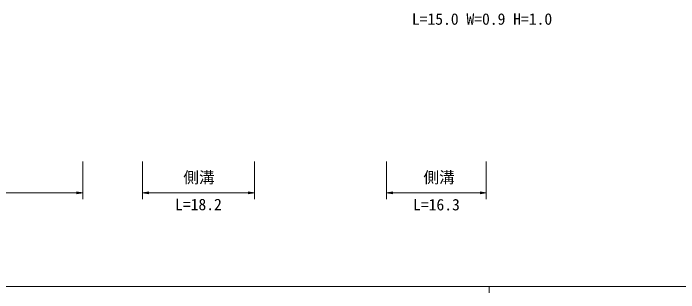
# Model space of a CAD drawing. Units: millimetres, scale not verified. Extents: x 40000 to 680000, y 20000 to 380000.
# Drawn here: x 191896 to 298331, y 204000 to 248735 of the extents above; entities that cross this region are included whole.
import ezdxf
from ezdxf.enums import TextEntityAlignment as Align

# ---------------------------------------------------------------- set-up
doc = ezdxf.new("R2010")
doc.units = ezdxf.units.MM
doc.header["$LTSCALE"] = 1000
doc.layers.add('M-STR-HTXT', color=7, linetype='Continuous', lineweight=13)
doc.layers.add('M-TTL-BAND', color=7, linetype='Continuous', lineweight=13)
doc.styles.add('ＭＳ ゴシック', font='')
doc.styles.get('ＭＳ ゴシック').set_extended_font_data('MS Gothic')

# ---------------------------------------------------------------- blocks, each defined once
blk = doc.blocks.new('open_arrow')
at = {"color": 0, "linetype": 'Continuous', "lineweight": -2}
blk.add_lwpolyline([(7.5, 1.25), (0, 0), (7.5, -1.25)], dxfattribs=at)

msp = doc.modelspace()

# ---------------------------------------------------------------- linework, layer by layer
at = {"layer": 'M-STR-HTXT'}
for p, q in [((203000, 225000), (203000, 219000)), ((212571, 225000), (212571, 219000)), ((230455, 225000), (230455, 219000)), ((251608, 225000), (251608, 219000)), ((267558, 225000), (267558, 219000)), ((123367, 220000), (203000, 220000)), ((212571, 220000), (230455, 220000)), ((251608, 220000), (267558, 220000))]:
    msp.add_line(p, q, dxfattribs=at)
at = {"layer": 'M-TTL-BAND'}
for p, q in [((40000, 205000), (579000, 205000)), ((268000, 205000), (268000, 204000))]:
    msp.add_line(p, q, dxfattribs=at)

# ---------------------------------------------------------------- block references
at = {"layer": 'M-STR-HTXT', "xscale": 133, "yscale": 133, "rotation": 180}
for p in [(203000, 220000), (230455, 220000), (267558, 220000)]:
    msp.add_blockref('open_arrow', p, dxfattribs=at)
at = {"layer": 'M-STR-HTXT', "xscale": 133, "yscale": 133}
for p in [(212571, 220000), (251608, 220000)]:
    msp.add_blockref('open_arrow', p, dxfattribs=at)

# ---------------------------------------------------------------- texts
at = {"layer": 'M-STR-HTXT', "style": 'ＭＳ ゴシック'}
for s, p in [('L=15.0 W=0.9 H=1.0', (255650, 246352)), ('側溝', (219090, 220987)), ('側溝', (257500, 221000))]:
    msp.add_text(s, height=1833, dxfattribs=at).set_placement(p, align=Align.BOTTOM_LEFT)
for s, p in [('L=18.2', (221513, 216663)), ('L=16.3', (259583, 216631))]:
    msp.add_text(s, height=1833, dxfattribs=at).set_placement(p, align=Align.BOTTOM_CENTER)

doc.saveas('drawing.dxf')
